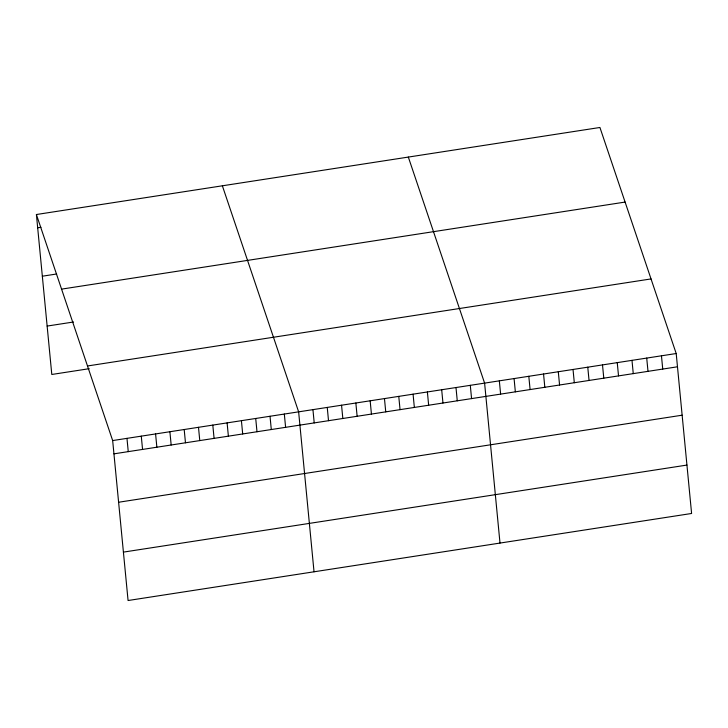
<?xml version="1.0" encoding="UTF-8"?>
<svg xmlns="http://www.w3.org/2000/svg" width="728" height="728" viewBox="0 0 728 728"><rect width="100%" height="100%" fill="white"/><g stroke="black" fill="none" stroke-linecap="round" stroke-linejoin="round"><path stroke-width="1.09" d="M36.4 214.523L599.927 127.482L676.203 353.526L691.6 513.477L128.073 600.518L112.667 440.567L36.4 214.523L51.797 374.474L89.216 368.696M37.674 227.8L40.977 227.291M42.342 276.203L56.648 273.992M61.571 289.125L625.097 202.075M47.138 326.071L73.546 321.994M87.497 365.975L651.032 278.924M112.667 440.567L676.203 353.526M113.95 453.844L677.477 366.794M118.609 502.247L682.136 415.197M123.405 552.115L686.941 465.074M408.326 157.075L484.602 383.119L500 543.07M222.368 185.804L298.635 411.848L314.032 571.798M661.461 355.801L662.735 369.078M646.719 358.076L648.002 371.353M631.986 360.351L633.26 373.628M617.244 362.626L618.527 375.903M602.502 364.91L603.785 378.178M587.769 367.185L589.043 380.453M573.027 369.46L574.31 382.737M558.294 371.735L559.568 385.012M543.552 374.01L544.826 387.287M528.81 376.285L530.093 389.562M514.077 378.569L515.351 391.837M499.335 380.844L500.618 394.121M470.297 385.33L471.571 398.607M455.992 387.542L457.266 400.81M441.687 389.744L442.961 403.021M427.382 391.955L428.656 405.232M413.076 394.166L414.35 407.443M398.771 396.378L400.045 409.655M384.466 398.589L385.74 411.857M370.161 400.8L371.435 414.068M355.856 403.003L357.13 416.279M341.55 405.214L342.824 418.491M327.245 407.425L328.519 420.702M312.94 409.637L314.214 422.913M284.329 414.059L285.604 427.327M270.024 416.261L271.298 429.538M255.719 418.473L256.993 431.75M241.414 420.684L242.688 433.961M227.109 422.895L228.383 436.172M212.804 425.106L214.078 438.374M198.498 427.309L199.772 440.586M184.193 429.52L185.476 442.797M169.888 431.731L171.171 445.008M155.583 433.943L156.866 447.219M141.278 436.154L142.561 449.422M126.972 438.365L128.255 451.633"/></g></svg>
